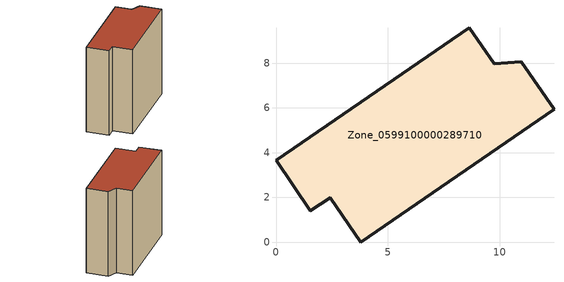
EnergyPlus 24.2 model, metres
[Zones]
Zone_0599100000289710
 floor ground (C_G): 9.75,7.96 10.97,8.06 12.43,5.93 3.78,0 2.42,1.99 1.54,1.4 0,3.65 8.65,9.57 z0
 wall outside (C_F): 8.65,9.57 0,3.65 1.54,1.4 2.42,1.99 3.78,0 12.43,5.93 10.97,8.06 9.75,7.96 8.65,9.57 z0:10.58
 roof outside (C_R): 9.75,7.96 8.65,9.57 0,3.65 1.54,1.4 2.42,1.99 3.78,0 12.43,5.93 10.97,8.06 z10.58
[BUILDING]
Pand.0599100000289710: North Axis=0; Terrain=City; Loads Convergence Tolerance Value=0.04; Temperature Convergence Tolerance Value=0.4; Solar Distribution=FullExterior; Maximum Number of Warmup Days=25; Minimum Number of Warmup Days=1
[Site:Location]
Rotterdam.The.Hague.AP_ZH_NLD Design_Conditions: Latitude=51.96; Longitude=4.45; Time Zone=1; Elevation=-4.5
[SITE:GROUNDTEMPERATURE:BUILDINGSURFACE]
18, 18, 18, 18, 18, 18, 18, 18, 18, 18, 18, 18
[MATERIAL] Thermal Absorptance=0.9; Solar Absorptance=0.7; Visible Absorptance=0.7
Name | Roughness | Thickness | Conductivity | Density | Specific Heat
G.TI.1946 | MediumSmooth | 0.15 | 1 | 540 | 1210
F.TI.1946 | Rough | 0.3 | 0.857143 | 1920 | 840
R.TI.1946 | MediumRough | 0.2 | 0.1 | 1500 | 1000
[CONSTRUCTION]
C_G: G.TI.1946
C_F: F.TI.1946
C_R: R.TI.1946
[ZONE]
Zone_0599100000289710: Type=1; Multiplier=1; Ceiling Height=Autocalculate; Volume=Autocalculate; Floor Area=autocalculate; Part of Total Floor Area=Yes
[ZONEINFILTRATION:DESIGNFLOWRATE]
Infil_Zone_0599100000289710: Zone or ZoneList or Space or SpaceList=Zone_0599100000289710; Schedule=AlwaysOn; Design Flow Rate Calculation Method=Flow/Area; Flow Rate per Floor Area=0.003; Constant Term Coefficient=1; Temperature Term Coefficient=0; Velocity Term Coefficient=0; Velocity Squared Term Coefficient=0
[HVACTEMPLATE:ZONE:IDEALLOADSAIRSYSTEM]
Zone_0599100000289710: Maximum Heating Supply Air Temperature=50; Minimum Cooling Supply Air Temperature=13; Maximum Heating Supply Air Humidity Ratio=0.0156; Minimum Cooling Supply Air Humidity Ratio=0.0077; Heating Limit=NoLimit; Cooling Limit=NoLimit; Dehumidification Control Type=ConstantSensibleHeatRatio; Cooling Sensible Heat Ratio=0.7; Dehumidification Setpoint=60; Humidification Control Type=None; Humidification Setpoint=30; Outdoor Air Method=None; Outdoor Air Flow Rate per Person=0.00944; Outdoor Air Flow Rate per Zone Floor Area=0; Outdoor Air Flow Rate per Zone=0; Demand Controlled Ventilation Type=None; Outdoor Air Economizer Type=NoEconomizer; Heat Recovery Type=None; Sensible Heat Recovery Effectiveness=0.7; Latent Heat Recovery Effectiveness=0.65
[ZONECONTROL:THERMOSTAT]
ThermostatControl_Zone_0599100000289710: Zone or ZoneList=Zone_0599100000289710; Control Type Schedule=DualSetpointControlType; Control 1=Thermostat_Zone_0599100000289710; Temperature Difference Between Cutout And Setpoint=0
[THERMOSTATSETPOINT:DUALSETPOINT]
Thermostat_Zone_0599100000289710: Heating Setpoint Temperature Schedule=HeatingSetpoint_Zone_0599100000289710; Cooling Setpoint Temperature Schedule=CoolingSetpoint_Zone_0599100000289710
[SCHEDULE:COMPACT]
HeatingSetpoint_Zone_0599100000289710: Through: 12/31, For: AllDays, Until: 24:00, 21
CoolingSetpoint_Zone_0599100000289710: Through: 12/31, For: AllDays, Until: 24:00, 24
DualSetpointControlType: Through: 12/31, For: AllDays, Until: 24:00, 4
AlwaysOn: Through: 12/31, For: AllDays, Until: 24:00, 1
